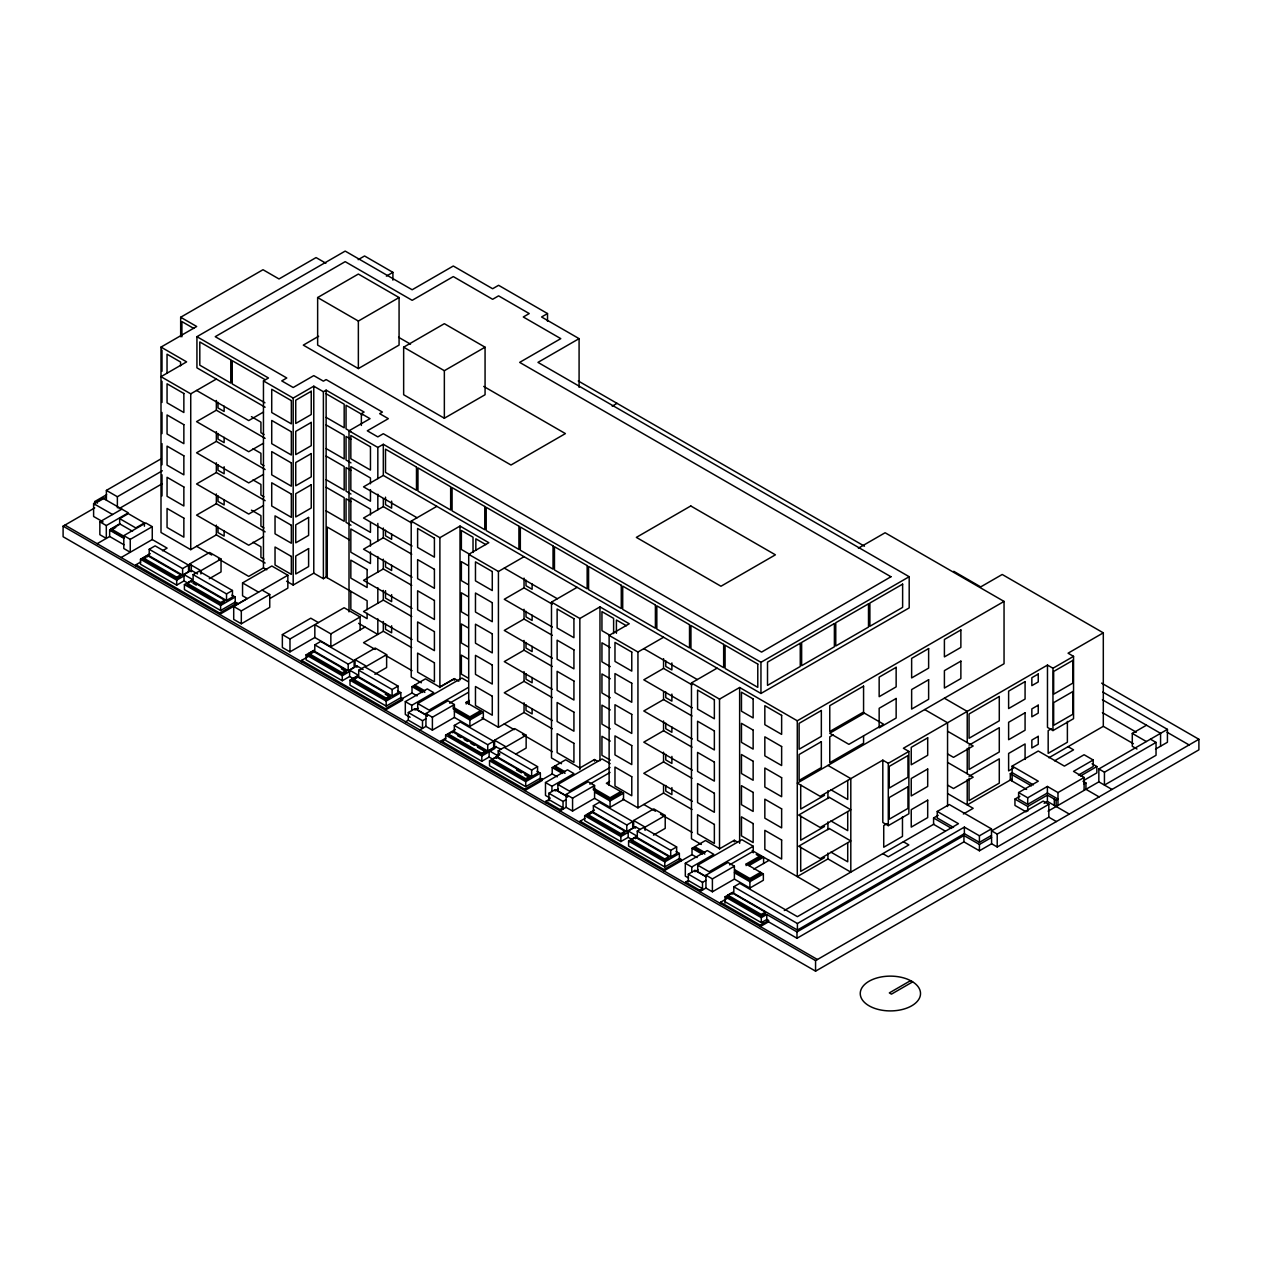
<?xml version="1.0" encoding="UTF-8"?>
<svg xmlns="http://www.w3.org/2000/svg" width="1262" height="1262" viewBox="0 0 1262 1262"><rect width="100%" height="100%" fill="white"/><g stroke="black" fill="none" stroke-linecap="round" stroke-linejoin="round"><path stroke-width="1.5" d="M180.671 336.733L180.671 317.251L263.001 269.721L279.012 278.965L316.068 257.574L325.864 263.222M265.13 563.026L216.354 534.867L190.736 549.664L161 532.485L161 347.097L196.683 326.495L180.671 317.251M265.13 407.216L196.935 367.841L196.935 336.686L345.189 251.091L412.169 289.755L453.295 266.014L492.637 288.73L498.585 285.291L547.519 313.56L547.519 321.353M358.156 259.672L364.56 255.981L392.908 272.355L392.908 280.148M317.645 297.548L358.361 274.043L399.076 297.548L399.076 345.078L358.361 368.583L317.645 345.078L317.645 297.548L358.361 321.053L399.076 297.548M386.377 276.126L392.908 272.355M161 347.097L186.618 361.878L161 376.675L190.736 393.839L216.354 379.057M318.623 336.276L303.306 345.125L510.984 465.015L565.408 433.592L483.709 386.424M218.452 558.908L248.724 576.387L263.458 567.884L263.458 380.903L268.49 378.001L196.935 336.686M265.13 438.371L216.354 410.213L196.572 421.634L248.724 451.733L263.458 443.23M106.387 500.115L106.387 490.397L161.362 458.658M94.713 504.737L94.713 501.566L106.623 494.688M103.074 521.932L93.609 516.473L93.609 503.585L102.948 498.206L128.314 512.845L106.308 525.544L99.856 521.821L99.856 534.694L106.308 538.417L106.308 525.544M97.915 501.834L106.387 496.944M1101.647 683.136L1198.9 739.28L1198.9 749.849L815.567 971.156L63.1 536.729L63.1 526.159L94.713 507.908M263.458 412.059L248.724 420.577L196.572 390.463M106.387 490.397L117.366 496.739L162.341 470.773M265.13 469.543L216.354 441.385L196.572 452.79L248.724 482.904L263.458 474.386M263.458 380.903L293.194 398.066L313.781 386.188L323.387 391.725L326.132 390.147L364.103 412.059L361.358 413.652L361.358 425.452M119.022 508.649L162.341 483.646M99.856 521.821L121.862 509.122M403.651 347.192L444.35 323.687L485.065 347.192L485.065 394.738L444.35 418.243L403.651 394.738L403.651 347.192L444.35 370.697L485.065 347.192M132.557 531.27L119.669 523.84L119.669 518.635L128.314 513.65L144.404 522.941L144.404 526.207M123.913 537.596L111.04 530.166L111.04 528.825L119.669 523.84M123.96 544.758L109.652 536.492L109.652 530.166L119.827 524.282M111.04 530.166L115.757 527.437M265.13 500.698L216.354 472.54L196.572 483.961L248.724 514.06L263.458 505.557M97.19 543.685L109.652 536.492M144.404 522.941L135.775 527.926L119.669 518.635M152.26 526.664L130.254 539.363L130.254 552.251L123.802 548.528L123.802 535.64L145.793 522.941L152.26 526.664L152.26 539.552L121.136 557.52M265.13 531.87L216.354 503.712L196.572 515.117L248.724 545.231L263.458 536.713M547.519 313.56L541.587 316.983L579.084 338.642L579.084 387.339M349.006 611.896L349.006 430.815L370.05 418.668L361.358 413.652M149.216 549.27L155.131 545.862L188.543 565.139L188.543 571.686L182.611 575.109L149.216 555.816L149.216 549.27L182.611 568.563L188.543 565.139M188.637 583.58L184.015 580.899L176.696 585.126L140.492 564.24L140.492 559.24L150.257 553.608M143.284 557.899L147.386 555.532L180.781 574.825L180.781 576.166L176.696 578.532L143.284 559.24L143.284 557.899L176.696 577.176L180.781 574.825M143.284 559.24L146.013 557.662M135.965 566.086L135.965 564.745L140.697 562M162.498 550.768L167.089 548.118L152.26 539.552M349.006 430.815L377.827 447.442L383.317 444.287L760.954 662.313L909.192 576.718L909.192 607.89L760.954 693.469L383.317 475.443L363.535 486.864L417.059 517.751M579.084 338.642L537.959 362.383L909.192 576.718M191.335 565.139L191.335 571.686L189.474 570.613L189.474 564.067L209.602 552.456L221.039 559.05L221.039 571.938L209.287 578.706M184.015 580.899L184.015 574.573L191.335 570.345L197.503 573.91M140.492 559.24L176.696 580.141L184.015 575.914M193.118 574.636L199.049 571.213L232.46 590.49L232.46 597.036L226.529 600.46L193.118 581.167L193.118 574.636L226.529 593.913L232.46 590.49M189.474 564.067L200.91 570.676L221.039 559.05M237.004 604.388L237.004 603.047L235.237 602.037L220.613 610.492L184.41 589.591L184.41 584.59L191.729 580.362L191.729 579.021L184.015 574.573M187.202 583.249L191.288 580.883L224.699 600.176L224.699 601.517L220.613 603.883L187.202 584.59L187.202 583.249L220.613 602.542L224.699 600.176M135.965 564.745L219.667 613.064L219.667 614.405L247.226 598.488L242.556 595.79L242.556 582.918L271.835 566.007L287.846 575.251L287.846 588.139L270.163 598.346M411.743 523.02L383.317 506.614L363.535 518.019L412.043 546.02M184.41 584.59L220.613 605.492L235.237 597.036L235.237 603.378M219.667 613.064L237.004 603.047M262.133 590.111L269.737 594.497L269.737 607.369L241.31 623.791L233.707 619.39L233.707 606.517L287.846 575.251M233.707 606.517L241.31 610.903L269.737 594.497M286.584 581.23L293.194 585.047L313.781 573.169L323.387 578.706L326.132 577.128L367.116 600.712L367.116 609.688M421.334 682.789L411.207 676.953L411.207 521.127L436.826 506.346M411.743 554.192L383.317 537.77L363.535 549.191L412.043 577.191M612.196 406.159L617.039 403.351M411.743 585.347L383.317 568.941L363.535 580.346L412.043 608.347M411.207 521.127L439.886 537.691L460.015 526.065L488.836 542.707L468.707 554.333L468.707 704.306M365.018 627.04L330.849 646.759L314.837 637.515L289.976 651.87L282.357 647.485L282.357 634.597L310.783 618.191L318.387 622.592M282.357 634.597L289.976 638.998L344.116 607.732L360.112 616.976L360.112 629.864M411.743 616.519L383.317 600.097L363.535 611.518L412.043 639.518M314.837 637.515L314.837 624.643L330.849 633.887L360.112 616.976M314.79 644.882L320.722 641.459L354.133 660.752L354.133 667.282L348.202 670.706L314.79 651.413L314.79 644.882L348.202 664.159L354.133 660.752M354.228 679.177L349.606 676.511L342.286 680.739L306.082 659.837L306.082 654.836L314.222 650.151M308.875 653.495L312.96 651.129L346.372 670.422L346.372 671.763L342.286 674.129L308.875 654.836L308.875 653.495L342.286 672.788L346.372 670.422M308.875 654.836L312.96 652.47L312.96 651.129M301.618 661.73L301.618 660.373L307.928 656.745M411.743 647.674L383.317 631.268L363.535 642.673L375.24 649.441M468.707 554.333L498.427 571.481L524.045 556.7M355.064 666.21L355.064 659.679L375.193 648.053L386.629 654.647L386.629 667.535L374.877 674.318M349.606 676.511L349.606 670.169L356.925 665.942L363.093 669.507M306.082 654.836L342.286 675.738L349.606 671.51M358.708 670.232L364.639 666.809L398.051 686.102L398.051 692.633L392.119 696.056L358.708 676.779L358.708 670.232L392.119 689.525L398.051 686.102M386.629 654.647L366.501 666.273L355.064 659.679M301.618 660.373L385.32 708.708L385.32 710.049L402.657 700.031L402.657 698.691L400.827 697.634L386.188 706.089L350 685.187L350 680.186L357.32 675.959L357.32 674.618L349.606 670.169M352.792 678.846L356.878 676.479L390.289 695.772L390.289 697.113L386.188 699.479L352.792 680.186L352.792 678.846L386.188 698.138L390.289 695.772M352.792 680.186L356.878 677.82M552.235 604.135L524.045 587.855L504.279 599.276L552.362 627.04M561.495 763.715L551.494 757.941L551.494 602.116L577.097 587.335M552.235 635.291L524.045 619.027L504.279 630.432L552.362 658.196M350 680.186L386.188 701.088L400.827 692.633L397.498 690.708M401.221 699.195L412.011 692.964L412.011 686.623L425.483 678.846L439.886 687.175L454.525 678.719M385.32 708.708L402.657 698.691M405.307 701.609L427.297 688.91L433.749 692.633L411.759 705.332L405.307 701.609L405.307 714.481L410.15 717.273M439.665 687.064L454.304 678.609L458.832 681.228M427.471 715.68L417.706 710.049L417.706 703.502L461.86 678.025L468.36 681.78M408.32 712.525L422.502 720.712L422.502 728.379L408.32 720.192L408.32 712.525L414.914 708.708L427.518 715.98M418.053 708.234L414.914 710.049L414.914 708.708M552.235 666.462L524.045 650.182L504.279 661.603L552.362 689.367M551.494 602.116L579.842 618.49L599.971 606.88L629.249 623.775L609.12 635.401L609.12 785.374M405.607 721.754L408.32 720.192M468.155 687.538L429.096 710.08L417.706 703.502M425.941 726.391L425.941 713.519L447.931 700.82L454.383 704.543L454.383 717.431L432.393 730.13L425.941 726.391L419.789 729.941M449.619 703.186L468.186 692.475M422.502 720.712L425.941 718.725M425.941 713.519L432.393 717.242L454.383 704.543M469.401 702.066L466.151 703.944L466.151 702.35L469.401 700.473M552.235 697.618L524.045 681.354L504.279 692.759L552.362 720.523M454.32 725.429L460.251 722.006L493.663 741.299L493.663 747.561L487.731 750.985L454.32 731.692L454.32 725.429L487.731 744.722L493.663 741.299M452.995 707.099L469.89 716.848L480.554 710.68L480.554 712.257L469.89 718.425L452.995 708.676M454.383 711.09L469.89 720.034L483.346 712.257L483.346 718.599L469.89 726.376L454.383 717.431M492.212 758.841L489.135 757.058L481.816 761.286L445.612 740.384L445.612 735.115L455.377 729.483M448.404 734.058L452.49 731.692L485.902 750.985L485.902 752.026L481.816 754.392L448.404 735.115L448.404 734.058L481.816 753.335L485.902 750.985M444.24 740.415L441.085 742.23L441.085 740.889L445.817 738.16M481.91 717.778L498.427 727.306L524.045 712.509L552.235 728.789M609.12 635.401L637.941 652.028L663.56 637.247M501.077 749.171L494.594 746.489L494.594 740.226L514.707 728.6L526.144 735.21L526.144 748.082L516.079 753.903M489.135 757.058L489.135 750.732L496.455 746.505M445.612 735.115L481.816 756.001L494.988 748.398M498.238 750.78L504.169 747.372L537.565 766.649L537.565 773.196L531.649 776.619L498.238 757.326L498.238 750.78L531.649 770.072L537.565 766.649M526.144 735.21L506.03 746.836L494.594 740.226M489.135 750.732L496.849 755.181L499.768 753.493M441.085 740.889L524.771 789.223L524.771 790.564L542.124 780.547L542.124 779.206L540.357 778.197L525.718 786.636L489.53 765.75L489.53 760.749L499.768 754.834M492.322 759.408L496.408 757.042L529.819 776.335L529.819 777.676L525.718 780.042L492.322 760.749L492.322 759.408L525.718 778.701L529.819 776.335M858.381 548.181L885.104 532.753L1004.047 601.422L1004.047 663.749L797.284 783.118L820.158 796.322L882.816 760.15L888.29 763.321L908.877 751.426L908.877 813.753L888.29 825.648L882.816 822.477L882.816 760.15M691.986 684.824L663.56 668.403L643.794 679.824L692.286 707.824M701.356 844.467L691.466 838.757L691.466 682.931L717.084 668.15M691.986 715.98L663.56 699.574L643.794 710.979L692.286 738.98M489.53 760.749L525.718 781.651L540.357 773.196L540.357 779.537M541.398 780.137L552.204 773.906L552.204 767.564L565.676 759.787L579.842 768.006L594.481 759.519L597.746 761.396M524.771 789.223L542.124 779.206M545.484 782.535L567.49 769.836L573.942 773.574L551.936 786.273L545.484 782.535L545.484 795.423L550.327 798.215M567.663 796.622L557.899 790.974L557.899 784.443L602.037 758.951L610.177 763.652M548.875 800.913L548.875 793.246L555.106 789.633L567.711 796.921M558.246 789.176L555.106 790.974L555.106 789.633M691.986 747.151L663.56 730.73L643.794 742.151L692.286 770.151M691.466 682.931L719.514 699.132L739.642 687.506L797.284 720.791L1004.047 601.422M545.799 801.354L548.875 799.572L563.041 807.759L559.981 809.541L545.799 801.354L545.799 802.695M610.035 767.485L569.288 791.022L557.899 784.443M566.117 807.333L566.117 794.461L588.124 781.762L594.576 785.485L594.576 798.357L572.569 811.056L566.117 807.333L559.981 810.882L559.981 809.541M589.811 784.128L610.051 772.439M548.875 793.246L563.041 801.433L566.117 799.651M566.117 794.461L572.569 798.183L594.576 785.485M609.593 781.415L606.344 783.292L623.538 793.199L623.538 799.54L610.067 807.301L594.576 798.357M691.986 778.307L663.56 761.901L643.794 773.306L692.286 801.307M593.377 805.724L599.308 802.301L632.719 821.578L632.719 828.124L626.788 831.548L593.377 812.255L593.377 805.724L626.788 825.001L632.719 821.578M593.187 788.024L610.067 797.773L620.746 791.605L620.746 793.199L610.067 799.367L593.187 789.618M632.814 840.019L628.192 837.353L620.872 841.58L584.669 820.679L584.669 815.678L594.434 810.046M594.576 792.015L610.067 800.976L623.538 793.199M587.461 814.337L591.547 811.971L624.958 831.264L624.958 832.604L620.872 834.971L587.461 815.678L587.461 814.337L620.872 833.63L624.958 831.264M587.461 815.678L590.19 814.1M580.141 822.524L580.141 821.183L584.874 818.454M622.687 799.051L637.941 807.854L663.56 793.057L691.986 809.478M640.134 829.465L635.512 826.784L635.512 828.124L633.65 827.052L633.65 820.505L653.779 808.895L665.216 815.489L665.216 828.377L653.464 835.144M628.192 837.353L628.192 831.011L635.512 826.784M584.669 815.678L620.872 836.58L628.192 832.352M637.294 831.074L643.226 827.651L676.637 846.944L676.637 853.475L670.706 856.898L637.294 837.605L637.294 831.074L670.706 850.351L676.637 846.944M633.65 820.505L645.087 827.115L665.216 815.489M679.35 853.443L679.413 859.816L681.228 860.858L681.228 859.517L679.413 858.476L664.774 866.931L628.586 846.029L628.586 841.028L635.906 836.801L635.906 835.46L628.192 831.011M631.379 839.687L635.464 837.321L668.876 856.614L668.876 857.955L664.774 860.321L631.379 841.028L631.379 839.687L664.774 858.98L668.876 856.614M833.141 734.863L829.765 736.819L829.765 762.705L863.571 743.192L863.571 735.793M628.586 841.028L664.774 861.93L679.413 853.475L676.085 851.55M580.141 821.183L663.891 869.534L663.891 870.875L692.018 854.626L692.018 848.285L705.49 840.508L719.671 848.727L734.31 840.255L737.56 842.133M663.891 869.534L681.228 859.517M685.313 863.271L707.304 850.572L713.756 854.295L691.765 866.994L685.313 863.271L685.313 876.143L688.531 878.005M705.852 876.412L697.712 871.711L697.712 865.164L741.867 839.672L753.256 846.25L753.256 852.797M1047.476 665.074L1047.476 727.401L1052.965 730.572L1073.552 718.677L1073.552 656.35L1052.965 668.245L1047.476 665.074L903.387 748.256L908.877 751.426M1048.88 757.768L1103.303 726.328L1103.303 632.846L1068.062 653.195L1073.552 656.35M824.496 795.312L800.707 809.052L800.707 784.759M688.326 881.854L688.326 874.172L694.92 870.37L705.963 876.727M698.06 869.897L694.92 871.711L694.92 870.37M685.613 882.075L688.326 880.513L702.508 888.7L699.795 890.262L685.613 882.075L685.613 883.416M753.256 846.25L709.102 871.742L697.712 865.164M705.947 888.054L705.947 875.181L727.937 862.482L734.389 866.205L734.389 879.093L712.399 891.792L705.947 888.054L699.795 891.603L699.795 890.262M729.625 864.849L753.256 851.219M688.326 874.172L702.508 882.359L705.947 880.387M705.947 875.181L712.399 878.904L734.389 866.205M746.157 865.606L746.157 864.013L760.797 855.573L760.797 857.15L747.782 864.659M748.95 865.606L763.589 857.15L763.589 863.492M824.496 826.484L800.707 840.208L800.707 815.915M753.824 869.124L769.079 860.321M969.058 745.132L999.283 727.685L999.283 751.978L969.058 769.426L969.058 747.009M991.443 835.412L979.422 842.353L964.373 833.661L797.41 930.047L733.821 893.338L733.821 886.792L739.737 883.368L797.41 916.669L958.457 823.692L937.24 811.45L937.24 817.997L953.551 827.415M734.689 869.723L749.896 878.494L760.56 872.342L760.56 873.919L749.896 880.087L734.689 871.316M734.389 872.752L749.896 881.696L763.352 873.919L763.352 880.261L749.896 888.038L734.389 879.093M725.098 903.087L725.098 896.761L733.238 892.06M727.89 895.168L731.992 892.802L765.387 912.095L765.387 913.688L761.302 916.038L727.89 896.761L727.89 895.168L761.302 914.461L765.387 912.095M720.57 903.592L720.57 902.251L726.88 898.623M824.496 857.639L800.707 871.379L800.707 847.086M887.139 823.597L883.731 825.569L883.731 847.228L902.472 836.39L902.472 816.703M969.058 776.304L999.283 758.841L999.283 783.134L969.058 800.597L969.058 778.165M1051.372 728.773L1048.17 730.619L1048.17 753.335L1067.384 742.245L1067.384 721.422M827.935 765.419L850.809 778.622L850.809 872.121L827.935 858.917L797.284 876.601L797.284 720.791M1033.389 784.901L1012.14 772.628L1012.14 766.097L1038.263 751.016L1064.402 766.113L1084.09 754.739L1093.192 760.008L1093.192 766.539L1078.442 775.057M937.24 811.45L949.245 804.509L991.443 828.866L991.616 843.757L997.217 846.991L1048.817 817.192L1056.389 821.562M1013.56 768.037L1008.622 770.893L1008.622 753.461L1025.075 743.949L1025.075 759.44M945.096 830.98L933.58 824.323L933.58 817.997L938.234 815.299M1026.59 789.428L1010.31 780.026L1010.31 773.685L1012.14 772.628M725.098 896.761L761.302 917.648L766.791 914.493L796.985 931.908L963.947 835.523L979.422 844.452L991.616 837.416M725.098 901.746L761.302 922.648L766.791 919.477L768.526 920.487L768.526 921.828L796.985 938.25L963.947 841.864L979.422 850.793L991.616 843.757M784.301 910.517L933.975 824.102M1011.446 779.364L967.228 804.904L967.228 779.585M720.57 902.251L760.339 925.22L768.526 920.487M768.526 921.828L760.339 926.56L760.339 925.22M1054.559 760.812L1073.552 749.849L1068.062 746.678M963.363 813.99L973.176 808.327L947.62 793.577M1026.116 811.876L1014.948 805.424L1014.948 799.098L1027.71 806.465L1047.397 795.107L1056.152 800.155L1057.982 799.098L1047.397 792.993L1027.71 804.351L1018.608 799.098L1018.608 792.552L1038.279 781.194L1012.14 766.097M733.821 886.792L797.41 923.516L964.373 827.115L979.422 835.807L991.443 828.866M1014.948 799.098L1019.87 796.243M1136.967 748.997L1132.282 746.284L1132.282 733.411L1146.48 725.208M1018.608 792.552L1027.71 797.805L1047.397 786.447L1057.982 792.568L1084.105 777.471L1084.105 790.359M1093.192 760.008L1073.52 771.366L1084.105 777.471M1080.461 776.02L1096.852 766.539L1096.852 772.88L1083.742 780.452M1048.075 811.166L1098.839 781.856L1098.839 768.968L1167.429 729.373L1167.429 742.261L1155.503 749.139M1044.116 803.326L1047.397 801.433L1069.324 814.1M1048.817 804.32L1043.217 801.086L991.616 830.869L997.217 834.103L1048.817 804.32L1048.817 817.192M1084.105 784.017L1085.935 782.961L1085.935 789.302L1099.107 796.906M1104.439 772.202L1156.039 742.419L1156.039 755.291L1104.439 785.09L1104.439 772.202L1098.839 768.968M63.1 526.159L815.567 960.587L1198.9 739.28M910.533 980.653L889.316 992.91L891.445 994.14L912.663 981.883M1103.303 632.846L1002.217 574.478L980.716 586.893L953.725 571.307M578.264 380.966L864.47 546.194M1102.799 692.065L1167.429 729.373M1167.034 732.212L1189.104 744.943M1102.404 699.747L1160.567 733.332L1160.567 746.221M1150.439 739.185L1156.039 742.419M1102.404 712.636L1136.305 732.212M1132.282 733.411L1146.353 741.535M1103.303 726.328L1133.402 743.712M398.603 337.285L410.513 344.163M1092.072 763.778L1096.852 766.539M1098.839 781.856L1112.011 789.46M944.355 698.202L967.228 711.405L967.228 742.577M1083.017 781.273L1085.935 782.961M924.683 709.559L947.557 722.763L947.557 806.513M947.62 731.25L973.176 746L953.504 757.358L947.557 753.919M1010.31 773.685L1031.417 785.879M326.132 393.76L344.179 404.187L344.179 427.802L326.132 417.375M362.462 414.741L346.04 405.26L346.04 428.875L350.962 431.714M947.62 762.422L973.176 777.171L953.504 788.529L947.557 785.09M193.749 328.42L181.902 321.589L181.902 336.796M264.941 379.562L232.24 360.68L232.24 383.916L264.941 402.799M326.132 424.931L344.179 435.343L344.179 458.974L326.132 448.546M350.962 439.271L346.04 436.431L346.04 460.046L350.962 462.886M485.823 544.585L475.837 538.827L475.837 550.232M626.409 625.763L616.408 619.989L616.408 633.287M326.132 456.087L344.179 466.514L344.179 490.129L326.132 479.702M350.962 470.426L346.04 467.587L346.04 491.202L350.962 494.041M251.422 416.649L260.934 422.155L260.934 432.708L263.995 434.475M504.279 568.105L557.331 598.74M643.794 648.652L697.302 679.555M933.58 817.997L951.69 828.44M469.701 554.286L461.371 549.491L461.371 530.466L473.029 537.202L473.029 552.409M610.272 635.464L601.942 630.653L601.942 611.628L613.616 618.364L613.616 633.571M468.028 565.486L461.371 561.637L461.371 580.646L468.028 584.495M610.272 647.611L601.942 642.8L601.942 661.809L610.272 666.62M326.132 487.258L344.179 497.67L344.179 521.301L326.132 510.873M350.962 501.598L346.04 498.758L346.04 522.373L350.962 525.213M253.015 448.736L260.934 453.31L260.934 463.88L263.995 465.646M830.917 789.791L847.717 799.477L847.717 780.468M903.387 841.754L908.877 844.925L888.29 856.803L882.816 853.633M468.028 596.642L461.371 592.793L461.371 611.818L468.028 615.667M610.272 678.767L601.942 673.955L601.942 692.98L610.272 697.791M253.015 479.907L260.934 484.482L260.934 495.035L263.995 496.802M349.369 539.82L327.268 527.074L327.268 577.791M830.917 820.947L847.717 830.648L847.717 811.624M468.028 627.813L461.371 623.964L461.371 642.973L468.028 646.822M610.272 709.938L601.942 705.127L601.942 724.136L610.272 728.947M251.422 510.148L260.934 515.637L260.934 526.207L263.995 527.973M830.917 852.118L847.717 861.804L847.717 842.795M468.028 658.969L461.371 655.12L461.371 674.145L468.028 677.994M610.272 741.094L601.942 736.282L601.942 755.307L610.272 760.118M253.015 542.234L260.934 546.809L260.934 557.362L263.995 559.129M263.458 567.884L266.771 569.793M358.613 623.333L377.827 634.439L377.827 618.853M752.199 850.572L820.158 889.805M756.269 854.532L760.797 857.15M196.572 546.288L211.716 555.028M385.289 655.23L412.043 670.674M504.279 723.931L514.218 729.673M522.515 734.452L552.362 751.695M643.794 804.478L655.499 811.229M660.515 814.132L692.286 832.478M466.151 702.35L483.346 712.257M746.157 864.013L763.352 873.919M242.556 582.918L258.568 592.162M424.837 690.835L414.804 685.045L414.804 686.623L424.837 692.412M565.029 771.76L554.996 765.971L554.996 767.564L565.029 773.354M704.843 852.497L694.81 846.707L694.81 848.285L704.843 854.074M94.713 501.566L97.458 503.159M412.011 686.623L422.202 692.507M552.204 767.564L562.395 773.448M692.018 848.285L702.208 854.169M93.609 503.585L112.523 514.502M412.011 692.964L417.107 695.898M552.204 773.906L557.299 776.84M692.018 854.626L697.113 857.561M231.971 595.143L235.237 597.036M537.028 771.271L540.357 773.196M123.802 535.64L130.254 539.363M111.04 528.825L123.913 536.255M109.652 530.166L123.96 538.417M457.507 735.636L460.851 737.56M464.195 739.5L467.524 741.425M470.868 743.35L474.212 745.29M477.557 747.214L485.902 752.026M192.96 583.186L196.304 585.126M341.371 668.876L346.372 671.763M385.273 694.226L390.289 697.113M516.458 769.962L521.458 772.849M524.803 774.773L529.819 777.676M64.961 525.087L817.429 959.514M1057.982 792.568L1057.982 805.44M1056.152 800.155L1056.152 806.497M1054.322 799.098L1054.322 805.44M1052.965 668.245L1052.965 730.572M1047.397 786.447L1047.397 792.993M1047.397 795.107L1047.397 801.433M1027.71 797.805L1027.71 804.351M1027.71 806.465L1027.71 811.214M1012.14 774.742L1012.14 781.083M997.217 834.103L997.217 846.991M979.422 835.807L979.422 842.353M979.422 844.452L979.422 850.793M967.228 748.413L967.228 773.732M964.373 827.115L964.373 833.661M963.947 835.523L963.947 841.864M888.29 763.321L888.29 825.648M827.935 790.738L827.935 798.53M827.935 821.909L827.935 829.702M827.935 853.065L827.935 858.917M815.567 960.587L815.567 971.156M797.41 923.516L797.41 930.047M796.985 931.908L796.985 938.25M766.791 914.493L766.791 920.818M762.69 921.844L762.69 923.185M761.302 914.461L761.302 916.038M761.302 917.648L761.302 922.648M760.954 662.313L760.954 693.469M749.896 878.494L749.896 880.087M749.896 881.696L749.896 888.038M739.642 687.506L739.642 843.332M734.31 840.271L734.31 841.864M731.992 892.802L731.992 894.395M719.514 699.132L719.514 849.105M712.399 878.904L712.399 891.792M702.508 882.359L702.508 890.041M691.765 866.994L691.765 872.2M671.889 662.929L671.889 669.964L665.768 666.431L665.768 660.831M671.889 694.084L671.889 701.136L665.768 697.602L665.768 691.986M671.889 727.007L671.889 732.291L665.768 728.758L665.768 723.158M671.889 756.411L671.889 763.463L665.768 759.929L665.768 754.313M671.889 787.583L671.889 794.618L665.768 791.085L665.768 785.485M670.706 850.351L670.706 856.898M664.774 858.98L664.774 860.321M664.774 861.93L664.774 866.931M663.56 658.669L663.56 668.403M663.56 691.781L663.56 699.574M663.56 720.996L663.56 730.73M663.56 752.168L663.56 761.901M663.56 785.264L663.56 793.057M645.087 827.115L645.087 830.38M637.941 652.028L637.941 807.854M635.464 837.321L635.464 838.662M626.788 825.001L626.788 831.548M620.872 833.63L620.872 834.971M620.872 836.58L620.872 841.58M610.067 797.773L610.067 799.367M610.067 800.976L610.067 807.301M599.971 606.88L599.971 760.749M594.481 759.55L594.481 761.128M591.547 811.971L591.547 813.312M579.842 618.49L579.842 769.583M572.569 798.183L572.569 811.056M563.041 801.433L563.041 809.1M551.936 786.273L551.936 791.463M532.122 583.99L532.122 589.275L526.002 585.742L526.002 580.141M532.122 615.162L532.122 620.447L526.002 616.913L526.002 611.297M532.122 646.318L532.122 651.602L526.002 648.069L526.002 642.468M532.122 677.489L532.122 682.774L526.002 679.24L526.002 673.624M532.122 708.645L532.122 713.929L526.002 710.396L526.002 704.795M531.649 770.072L531.649 776.619M525.718 778.701L525.718 780.042M525.718 781.651L525.718 786.636M524.045 578.122L524.045 587.855M524.045 609.278L524.045 619.027M524.045 640.449L524.045 650.182M524.045 671.605L524.045 681.354M524.045 702.776L524.045 712.509M498.427 571.481L498.427 727.306M496.849 755.181L496.849 756.522M496.408 757.042L496.408 758.383M487.731 744.722L487.731 750.985M481.816 753.335L481.816 754.392M481.816 756.001L481.816 761.286M469.89 716.848L469.89 718.425M469.89 720.034L469.89 726.376M460.015 526.065L460.015 679.934M454.304 678.609L454.304 680.202M452.49 731.692L452.49 732.749M444.35 370.697L444.35 418.243M439.886 537.691L439.886 687.664M432.393 717.242L432.393 730.13M411.759 705.332L411.759 710.538M400.906 697.681L400.906 699.022L400.764 692.601M392.119 689.525L392.119 696.056M391.63 501.124L391.63 508.176L385.509 504.642L385.509 497.165M391.63 534.047L391.63 539.331L385.509 535.798L385.509 530.198M391.63 565.218L391.63 570.503L385.509 566.969L385.509 561.353M391.63 594.623L391.63 601.658L385.509 598.125L385.509 590.648M391.63 625.778L391.63 632.83L385.509 629.296L385.509 623.68M386.188 698.138L386.188 699.479M386.188 701.088L386.188 706.089M383.317 444.287L383.317 475.443M383.317 498.821L383.317 506.614M383.317 528.037L383.317 537.77M383.317 559.192L383.317 568.941M383.317 590.364L383.317 600.097M383.317 621.519L383.317 631.268M377.827 447.442L377.827 478.613M377.827 494.199L377.827 509.785M377.827 523.414L377.827 540.941M377.827 556.526L377.827 572.112M377.827 587.682L377.827 603.268M370.46 483.788L370.46 477.982L350.836 466.656L350.836 489.893L370.46 501.219L370.46 489.609M370.46 514.959L370.46 509.154L350.836 497.812L350.836 521.064L370.46 532.39L370.46 522.705M370.46 546.115L370.46 540.31L350.836 528.983L350.836 552.22L370.46 563.546L370.46 551.936M367.116 613.285L367.116 618.664L350.836 609.262L350.836 591.31M358.361 321.053L358.361 368.583M356.925 665.942L356.925 667.282M348.202 664.159L348.202 670.706M342.286 672.788L342.286 674.129M342.286 675.738L342.286 680.739M330.849 633.887L330.849 646.759M326.132 390.147L326.132 577.128M323.387 391.725L323.387 578.706M313.781 386.188L313.781 573.169M293.194 398.066L293.194 585.047M289.976 638.998L289.976 651.87M241.31 610.903L241.31 623.791M226.529 593.913L226.529 600.46M224.131 406.175L224.131 411.459L218.01 407.926L218.01 402.326M224.131 437.346L224.131 442.631L218.01 439.097L218.01 433.481M224.131 466.751L224.131 473.786L218.01 470.253L218.01 464.653M224.131 499.673L224.131 504.958L218.01 501.424L218.01 495.808M224.131 530.829L224.131 536.113L218.01 532.58L218.01 526.98M220.613 602.542L220.613 603.883M220.613 605.492L220.613 610.492M216.354 400.48L216.354 410.213M216.354 431.636L216.354 441.385M216.354 462.807L216.354 472.54M216.354 493.963L216.354 503.712M216.354 525.134L216.354 534.867M200.91 570.676L200.91 573.942M191.288 580.883L191.288 582.224M190.736 393.839L190.736 549.664M182.611 568.563L182.611 575.109M180.576 365.822L180.576 362.02L167.041 354.196L167.041 373.221M176.696 577.176L176.696 578.532M176.696 580.141L176.696 585.126M161.993 350.142L161.993 371.265M161.993 381.298L161.993 402.436M161.993 412.469L161.993 433.592M161.993 443.625L161.993 464.763M161.993 474.796L161.993 495.919M147.386 555.532L147.386 556.873M117.366 496.739L117.366 507.781M890.94 576.75L761.57 652.107L383.317 433.718L377.827 436.889L367.305 430.815L388.333 418.668L379.657 413.652L382.402 412.059L326.132 379.578L323.387 381.156L313.781 375.619L293.194 387.497L281.757 380.903L286.789 378.001L215.234 336.686L345.189 261.66L412.169 300.324L453.295 276.583L492.637 299.299L498.585 295.86L529.235 313.56L523.288 316.983L560.785 338.642L519.66 362.383L890.94 576.75M311.241 391.267L295.734 400.212L295.734 423.464L311.241 414.504L311.241 391.267M311.241 422.423L295.734 431.383L295.734 454.62L311.241 445.675L311.241 422.423M311.241 453.594L295.734 462.539L295.734 485.791L311.241 476.831L311.241 453.594M311.241 484.75L295.734 493.71L295.734 516.947L311.241 508.002L311.241 484.75M308.606 517.452L295.734 524.866L295.734 542.834L308.606 535.403L308.606 517.452M308.606 548.607L295.734 556.037L295.734 573.989L308.606 566.575L308.606 548.607M690.771 505.967L636.348 537.391L720.965 586.246L775.404 554.823L690.771 505.967M800.266 643.226L767.517 662.14L767.517 685.376L800.266 666.478L800.266 643.226M834.387 623.538L801.638 642.437L801.638 665.689L834.387 646.775L834.387 623.538M868.508 603.835L835.759 622.734L835.759 645.986L868.508 627.072L868.508 603.835M902.63 584.132L869.881 603.031L869.881 626.283L902.63 607.369L902.63 584.132M821.341 710.522L799.114 723.347L799.114 749.234L821.341 736.393L821.341 710.522M863.571 686.134L829.765 705.663L829.765 731.534L863.571 712.02L863.571 686.134M896.146 667.33L879.157 677.142L879.157 696.687L896.146 686.875L896.146 667.33M928.627 648.573L911.637 658.385L911.637 677.931L928.627 668.119L928.627 648.573M960.871 629.959L944.402 639.471L944.402 656.903L960.871 647.39L960.871 629.959M864.454 713.172L829.686 733.238L848.9 744.343L883.668 724.262L864.454 713.172M821.341 741.677L799.114 754.518L799.114 780.405L821.341 767.564L821.341 741.677M896.146 698.485L879.157 708.297L879.157 727.843L896.146 718.031L896.146 698.485M928.627 679.745L911.637 689.557L911.637 709.086L928.627 699.29L928.627 679.745M960.871 661.13L944.402 670.627L944.402 688.058L960.871 678.562L960.871 661.13M927.696 737.844L911.243 747.356L911.243 764.788L927.696 755.275L927.696 737.844M999.283 696.514L969.058 713.976L969.058 738.27L999.283 720.807L999.283 696.514M1025.075 681.622L1008.622 691.134L1008.622 708.566L1025.075 699.053L1025.075 681.622M1038.247 674.034L1031.843 677.726L1031.843 685.645L1038.247 681.953L1038.247 674.034M829.308 797.379L798.657 815.078L820.158 827.478L850.809 809.794L829.308 797.379M907.962 755.575L889.205 766.413L889.205 788.072L907.962 777.234L907.962 755.575M1072.874 660.373L1053.66 671.463L1053.66 694.179L1072.874 683.089L1072.874 660.373M927.696 769.015L911.243 778.512L911.243 795.943L927.696 786.447L927.696 769.015M1025.075 712.793L1008.622 722.29L1008.622 739.721L1025.075 730.225L1025.075 712.793M1038.247 705.19L1031.843 708.881L1031.843 716.816L1038.247 713.109L1038.247 705.19M829.308 828.535L798.657 846.234L820.158 858.649L850.809 840.949L829.308 828.535M907.962 786.747L889.205 797.568L889.205 819.227L907.962 808.406L907.962 786.747M1072.874 691.544L1053.66 702.634L1053.66 725.334L1072.874 714.245L1072.874 691.544M927.696 800.171L911.243 809.683L911.243 827.115L927.696 817.602L927.696 800.171M1038.247 736.361L1031.843 740.053L1031.843 747.972L1038.247 744.28L1038.247 736.361M911.669 981.221L908.719 979.722A30.13 17.384 0 0 0 860.968 989.755A30.13 17.384 0 0 0 896.888 1010.499A30.13 17.384 0 0 0 914.272 982.924L911.669 981.221M230.772 359.844L199.806 341.955L199.806 365.191L230.772 383.08L230.772 359.844M416.492 467.066L385.509 449.177L385.509 472.414L416.492 490.303L416.492 467.066M450.66 486.785L417.959 467.902L417.959 491.139L450.66 510.022L450.66 486.785M484.782 506.488L452.08 487.605L452.08 510.842L484.782 529.725L484.782 506.488M518.919 526.191L486.201 507.308L486.201 530.545L518.919 549.427L518.919 526.191M553.04 545.894L520.323 527.011L520.323 550.248L553.04 569.13L553.04 545.894M587.161 565.597L554.46 546.714L554.46 569.951L587.161 588.833L587.161 565.597M621.283 585.3L588.581 566.417L588.581 589.654L621.283 608.536L621.283 585.3M655.404 605.003L622.702 586.12L622.702 609.357L655.404 628.239L655.404 605.003M689.525 624.706L656.824 605.823L656.824 629.06L689.525 647.942L689.525 624.706M723.662 644.393L690.945 625.51L690.945 648.763L723.662 667.645L723.662 644.393M757.784 664.096L725.082 645.213L725.082 668.466L757.784 687.348L757.784 664.096M291.348 400.622L271.724 389.28L271.724 412.532L291.348 423.858L291.348 400.622M370.46 446.827L350.836 435.485L350.836 458.737L370.46 470.063L370.46 446.827M291.348 431.778L271.724 420.451L271.724 443.688L291.348 455.014L291.348 431.778M753.146 698.927L741.472 692.191L741.472 711.2L753.146 717.936L753.146 698.927M781.635 715.38L764.835 705.679L764.835 724.688L781.635 734.389L781.635 715.38M183.858 393.492L167.057 383.79L167.057 402.815L183.858 412.516L183.858 393.492M434.412 538.148L417.612 528.447L417.612 547.471L434.412 557.157L434.412 538.148M492.275 571.544L475.474 561.858L475.474 580.867L492.275 590.569L492.275 571.544M573.926 618.695L557.126 608.994L557.126 628.003L573.926 637.704L573.926 618.695M631.773 652.091L614.973 642.39L614.973 661.414L631.773 671.116L631.773 652.091M714.355 699.779L697.57 690.077L697.57 709.086L714.355 718.788L714.355 699.779M291.348 462.949L271.724 451.607L271.724 474.859L291.348 486.185L291.348 462.949M753.146 730.083L741.472 723.347L741.472 742.371L753.146 749.107L753.146 730.083M781.635 746.536L764.835 736.834L764.835 755.859L781.635 765.545L781.635 746.536M183.858 424.663L167.057 414.961L167.057 433.97L183.858 443.672L183.858 424.663M434.412 569.32L417.612 559.618L417.612 578.627L434.412 588.329L434.412 569.32M492.275 602.715L475.474 593.014L475.474 612.038L492.275 621.724L492.275 602.715M573.926 649.851L557.126 640.165L557.126 659.174L573.926 668.876L573.926 649.851M631.773 683.263L614.973 673.561L614.973 692.57L631.773 702.271L631.773 683.263M714.355 730.935L697.57 721.233L697.57 740.258L714.355 749.959L714.355 730.935M291.348 494.105L271.724 482.778L271.724 506.015L291.348 517.341L291.348 494.105M753.146 761.254L741.472 754.518L741.472 773.527L753.146 780.263L753.146 761.254M781.635 777.707L764.835 768.006L764.835 787.015L781.635 796.716L781.635 777.707M183.858 455.819L167.057 446.117L167.057 465.142L183.858 474.843L183.858 455.819M434.412 600.475L417.612 590.774L417.612 609.798L434.412 619.484L434.412 600.475M492.275 633.871L475.474 624.185L475.474 643.194L492.275 652.896L492.275 633.871M573.926 681.023L557.126 671.321L557.126 690.33L573.926 700.031L573.926 681.023M631.773 714.418L614.973 704.717L614.973 723.741L631.773 733.443L631.773 714.418M714.355 762.106L697.57 752.404L697.57 771.413L714.355 781.115L714.355 762.106M291.348 525.276L275.037 515.858L275.037 533.81L291.348 543.228L291.348 525.276M367.116 569.541L350.836 560.139L350.836 578.106L367.116 587.508L367.116 569.541M753.146 792.41L741.472 785.674L741.472 804.699L753.146 811.434L753.146 792.41M781.635 808.863L764.835 799.161L764.835 818.186L781.635 827.888L781.635 808.863M183.858 486.99L167.057 477.288L167.057 496.297L183.858 505.999L183.858 486.99M434.412 631.647L417.612 621.945L417.612 640.954L434.412 650.656L434.412 631.647M492.275 665.042L475.474 655.341L475.474 674.365L492.275 684.051L492.275 665.042M573.926 712.178L557.126 702.492L557.126 721.501L573.926 731.203L573.926 712.178M631.773 745.59L614.973 735.888L614.973 754.897L631.773 764.598L631.773 745.59M714.355 793.262L697.57 783.56L697.57 802.585L714.355 812.286L714.355 793.262M291.348 556.432L275.037 547.014L275.037 564.982L291.348 574.399L291.348 556.432M753.146 823.581L741.472 816.845L741.472 835.854L753.146 842.59L753.146 823.581M781.635 840.035L764.835 830.333L764.835 849.342L781.635 859.043L781.635 840.035M183.858 518.146L167.057 508.444L167.057 527.469L183.858 537.17L183.858 518.146M434.412 662.802L417.612 653.101L417.612 672.125L434.412 681.811L434.412 662.802M492.275 696.198L475.474 686.512L475.474 705.521L492.275 715.223L492.275 696.198M573.926 743.35L557.126 733.648L557.126 752.657L573.926 762.358L573.926 743.35M631.773 776.745L614.973 767.044L614.973 786.068L631.773 795.77L631.773 776.745M714.355 824.433L697.57 814.731L697.57 833.74L714.355 843.442L714.355 824.433"/></g></svg>
